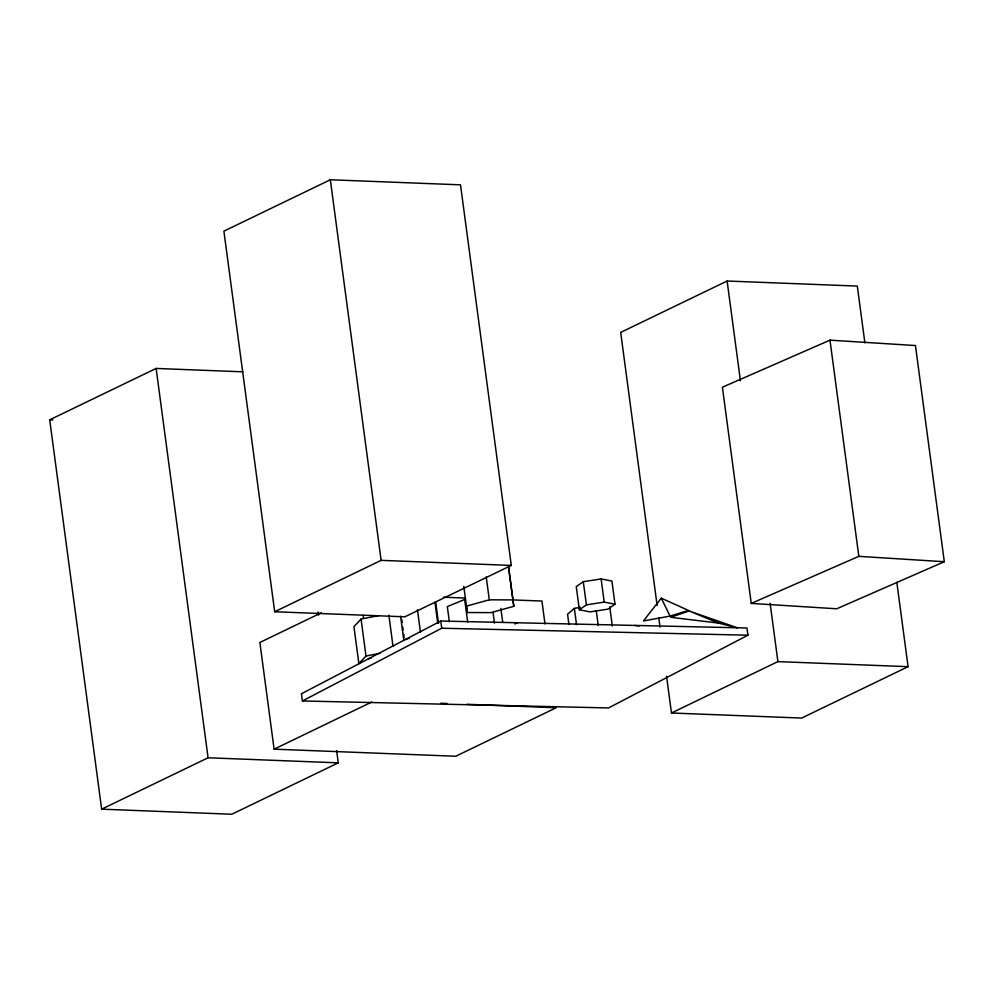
<?xml version="1.0" encoding="UTF-8"?>
<svg xmlns="http://www.w3.org/2000/svg" width="994" height="994" viewBox="0 0 994 994"><rect width="100%" height="100%" fill="white"/><g stroke="black" fill="none" stroke-linecap="round" stroke-linejoin="round"><path stroke-width="1.49" d="M661.259 598.152L643.441 620.952L670.08 616.094L688.457 610.428L661.259 598.152L670.08 616.094M378.49 615.659L361.058 619.038L353.939 626.667L358.884 663.644L365.991 656.015L380.528 653.207M580.384 607.322L574.358 608.378L567.562 614.18L568.941 624.543M583.292 581.701L576.259 586.597L579.353 609.769L590.138 611.894L607.968 609.123L615 604.228L611.906 581.068L601.121 578.93L583.292 581.701L586.385 604.874L579.353 609.769M440.789 621.026L301.443 693.762L302.4 700.969L608.577 707.927L747.923 635.191L746.954 627.984L440.789 621.026L441.746 628.233L302.4 700.969M514.942 624.008L517.327 622.766M330.331 179.765L223.898 231.155L274.679 611.745L404.856 616.814L511.289 565.424L460.508 184.834L330.331 179.765L381.112 560.343L274.679 611.745M336.618 750.532L338.258 762.845L231.826 814.235L101.649 809.166L49.7 419.828L156.133 368.439L242.921 371.818M864.879 342.868L857.3 286.086L727.123 281.016L620.691 332.406L657.133 605.57M321.236 612.838L259.869 642.472L274.108 749.165L455.749 756.248L556.18 707.753L466.894 704.274M101.649 809.166L208.081 757.776L338.258 762.845M274.108 749.165L371.744 702.025M666.552 676.168L671.472 712.996L777.904 661.606L908.081 666.676L896.812 582.273M908.081 666.676L801.649 718.066L671.472 712.996M829.978 340.159L722.402 387.225L751.24 603.408L836.724 608.788L944.3 561.722L915.449 345.539L829.978 340.159L858.828 556.342L751.24 603.408M689.128 610.987L670.677 617.286L718.587 623.089L737.399 627.81L689.128 610.987L718.587 623.089M409.429 638.247L403.738 639.887L400.582 616.218M512.954 599.916L489.284 599.817L466.447 606.116L467.292 612.528L490.961 612.627L513.799 606.328L508.493 566.431M368.439 658.786L371.147 658.09M586.385 604.874L604.215 602.103L615 604.228M441.746 628.233L747.923 635.191M49.7 419.828L52.794 419.953M381.112 560.343L511.289 565.424M443.423 597.208L464.968 598.053M512.693 599.916L541.941 601.047L544.985 623.921M440.727 703.255L446.878 703.491M858.828 556.342L944.3 561.722M634.818 625.437L639.092 625.959M727.123 281.016L740.431 380.764M770.114 603.283L777.904 661.606M658.774 617.846L660.004 627.052M609.744 606.787L612.316 626.009M601.121 578.93L604.215 602.103M596.251 610.589L598.214 625.388M574.358 608.378L576.532 624.642M508.518 566.754L513.799 606.328M500.864 608.378L502.691 622.07M493.049 612.528L494.478 623.188M486.24 576.98L489.284 599.817M463.813 586.336L467.292 612.528M467.714 622.294L464.658 599.457L447.337 606.588L449.363 621.809M435.745 602.662L438.516 623.375M434.962 602.289L437.72 623.002M417.468 609.819L420.425 631.998M401.762 619.548L402.16 622.505M402.756 626.941L403.142 629.91M403.738 634.346L404.136 637.303M388.865 615.174L393.003 646.237M363.145 615.311L363.543 618.367M361.058 619.038L365.991 656.015M318.13 612.031L318.54 615.112M156.133 368.439L208.081 757.776"/></g></svg>
